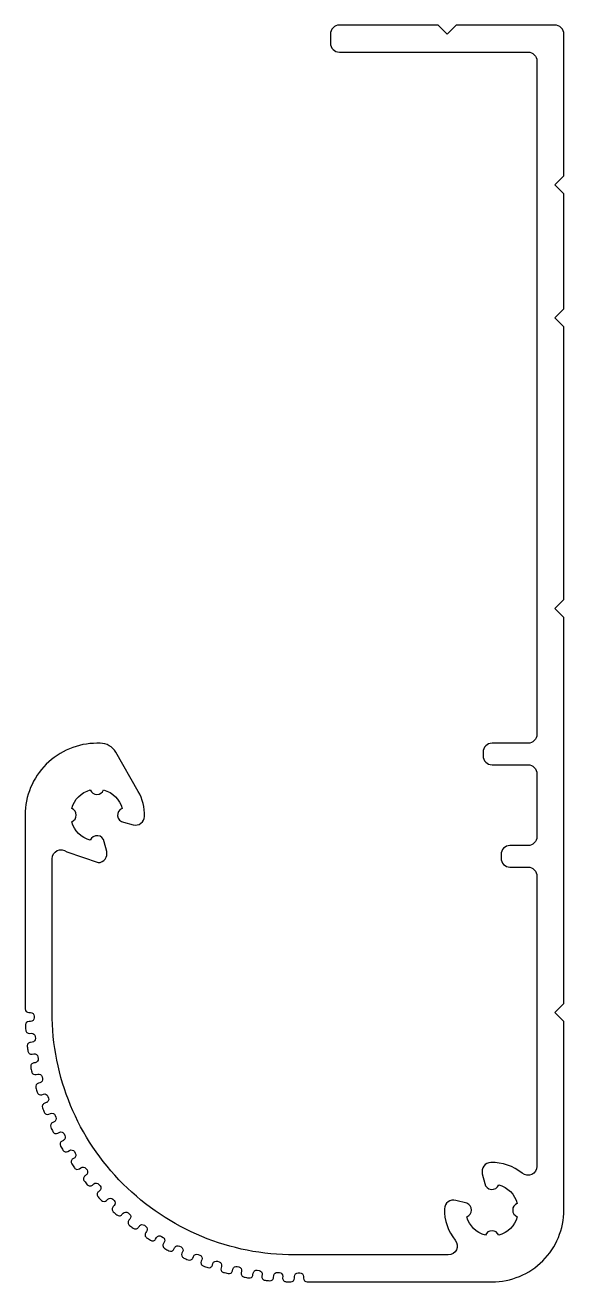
# Model space of a CAD drawing. Extents: x 151.9 to 181.9, y 163 to 233.
import ezdxf

# ---------------------------------------------------------------- set-up
doc = ezdxf.new("R2010")
doc.units = 0
doc.header["$LTSCALE"] = 15
doc.layers.get('0').update_dxf_attribs({"linetype": 'CONTINUOUS'})

msp = doc.modelspace()

# ---------------------------------------------------------------- linework, layer by layer
at = {"color": 0}
msp.add_lwpolyline([(152.886, 173.475, -0.414208), (153.138, 173.346), (153.169, 173.251, -0.414221), (153.041, 172.999), (152.961, 172.973, 0.428142), (152.836, 172.712, 0.004428), (152.932, 172.465, 0.41818), (153.195, 172.354), (153.286, 172.392, -0.414216), (153.547, 172.284), (153.585, 172.191, -0.414215), (153.477, 171.93), (153.4, 171.898, 0.428142), (153.296, 171.628, 0.004428), (153.411, 171.389, 0.418177), (153.681, 171.299), (153.769, 171.344, -0.414217), (154.038, 171.256), (154.083, 171.167, -0.414214), (153.996, 170.898), (153.922, 170.86, 0.428145), (153.839, 170.583, 0.004428), (153.972, 170.353, 0.418176), (154.249, 170.285), (154.333, 170.336, -0.414213), (154.608, 170.27), (154.66, 170.185, -0.414219), (154.594, 169.91), (154.523, 169.867, 0.428146), (154.462, 169.584, 0.004428), (154.613, 169.365, 0.418169), (154.894, 169.319), (154.974, 169.377, -0.414213), (155.254, 169.333), (155.312, 169.252, -0.414215), (155.268, 168.972), (155.201, 168.923, 0.428149), (155.162, 168.636, 0.004428), (155.33, 168.431, 0.418179), (155.614, 168.406), (155.689, 168.47, -0.414215), (155.971, 168.448), (156.036, 168.372, -0.414212), (156.014, 168.09), (155.95, 168.036, 0.428139), (155.934, 167.747, 0.004428), (156.118, 167.555, 0.418187), (156.403, 167.553), (156.472, 167.623, -0.414229), (156.755, 167.623), (156.826, 167.552, -0.414203), (156.826, 167.269), (156.767, 167.21, 0.428136), (156.774, 166.921, 0.004428), (156.972, 166.744, 0.418192), (157.256, 166.764), (157.32, 166.839, -0.414232), (157.602, 166.861), (157.678, 166.796, -0.4142), (157.7, 166.515), (157.646, 166.451, 0.428131), (157.675, 166.163, 0.004428), (157.887, 166.002, 0.418181), (158.168, 166.045), (158.226, 166.125, -0.414232), (158.506, 166.169), (158.587, 166.11, -0.414197), (158.631, 165.831), (158.582, 165.763, 0.428139), (158.634, 165.479, 0.004428), (158.857, 165.335, 0.418173), (159.134, 165.399), (159.186, 165.483, -0.414211), (159.461, 165.549), (159.546, 165.497, -0.414217), (159.612, 165.222), (159.569, 165.151, 0.428146), (159.643, 164.871, 0.004428), (159.877, 164.745, 0.418185), (160.148, 164.832), (160.193, 164.919, -0.414234), (160.462, 165.007), (160.551, 164.961, -0.414203), (160.639, 164.692), (160.601, 164.618, 0.428143), (160.697, 164.345, 0.004428), (160.94, 164.238, 0.418173), (161.204, 164.345), (161.241, 164.436, -0.414224), (161.503, 164.544), (161.595, 164.506, -0.41419), (161.703, 164.245), (161.671, 164.168, 0.428132), (161.788, 163.903, 0.004428), (162.039, 163.815, 0.418175), (162.294, 163.943), (162.324, 164.037, -0.4142), (162.576, 164.165), (162.671, 164.134, -0.414231), (162.8, 163.882), (162.774, 163.803, 0.428146), (162.911, 163.548, 0.004428), (163.168, 163.48, 0.418179), (163.412, 163.627), (163.435, 163.723, -0.41421), (163.676, 163.871), (163.774, 163.848, -0.414221), (163.921, 163.607), (163.902, 163.526, 0.428143), (164.059, 163.282, 0.004428), (164.32, 163.235, 0.418176), (164.552, 163.401), (164.567, 163.498, -0.41422), (164.796, 163.664), (164.895, 163.649, -0.414205), (165.061, 163.42), (165.048, 163.338, 0.42814), (165.224, 163.107, 0.004428), (165.488, 163.081, 0.418175), (165.706, 163.264), (165.713, 163.363, -0.41421), (165.928, 163.546), (166.028, 163.538, -0.414216), (166.212, 163.323), (166.205, 163.24, 0.428141), (166.398, 163.025, 0.004428), (166.664, 163.019, 0.418177), (166.867, 163.219), (166.867, 163.317, -0.414214), (167.067, 163.517), (167.167, 163.517, -0.414214), (167.367, 163.317), (167.367, 163.217, 0.414214), (167.567, 163.017), (177.867, 163.017, 0.414214), (181.867, 167.017), (181.867, 177.517), (181.367, 178.017), (181.867, 178.517), (181.867, 200.017), (181.367, 200.517), (181.867, 201.017), (181.867, 216.217), (181.367, 216.717), (181.867, 217.217), (181.867, 223.617), (181.367, 224.117), (181.867, 224.617), (181.867, 232.517, 0.414214), (181.367, 233.017), (175.867, 233.017), (175.367, 232.517), (174.867, 233.017), (169.367, 233.017, 0.414214), (168.867, 232.517), (168.867, 232.017, 0.414214), (169.367, 231.517), (179.867, 231.517, -0.414214), (180.367, 231.017), (180.367, 193.518, -0.414988), (179.866, 193.017), (177.867, 193.017, 0.414214), (177.367, 192.517), (177.367, 192.317, 0.414214), (177.867, 191.817), (179.866, 191.817, -0.414956), (180.367, 191.317), (180.367, 187.818, -0.415093), (179.866, 187.317), (178.867, 187.317, 0.414214), (178.367, 186.817), (178.367, 186.617, 0.414214), (178.867, 186.117), (179.867, 186.117, -0.414214), (180.367, 185.617), (180.367, 169.451, -0.633746), (179.549, 169.065, 0.180678), (177.795, 169.666, 0.484753), (177.326, 169.037), (177.469, 168.5, 0.768416), (178.238, 168.419, -0.269414), (179.268, 167.389, 0.677365), (179.268, 166.646, -0.269414), (178.238, 165.616, 0.677365), (177.495, 165.616, -0.269414), (176.465, 166.646, 0.686975), (176.466, 167.393), (175.848, 167.558, 0.485371), (175.218, 167.089, 0.180678), (175.819, 165.335, -0.633482), (175.433, 164.517), (166.875, 164.517, -0.4144), (153.367, 178.017), (153.367, 186.583, -0.633692), (154.184, 186.97), (155.939, 186.368, 0.484754), (156.408, 186.997), (156.264, 187.534, 0.768411), (155.495, 187.616, -0.269435), (154.465, 188.646, 0.677103), (154.465, 189.389, -0.269435), (155.495, 190.419, 0.677103), (156.238, 190.419, -0.269414), (157.268, 189.389, 0.768417), (157.349, 188.62), (157.887, 188.476, 0.484751), (158.516, 188.945, 0.137812), (158.166, 190.336), (156.916, 192.515, 0.268724), (156.048, 193.017), (155.867, 193.017, 0.414214), (151.867, 189.017), (151.867, 178.217, 0.414214), (152.067, 178.017), (152.167, 178.017, -0.414214), (152.367, 177.817), (152.367, 177.717, -0.414214), (152.167, 177.517), (152.083, 177.517, 0.428141), (151.884, 177.308, 0.004428), (151.898, 177.043, 0.41817), (152.114, 176.856), (152.212, 176.864, -0.414208), (152.427, 176.68), (152.435, 176.58, -0.414215), (152.251, 176.365), (152.168, 176.359, 0.428144), (151.985, 176.134, 0.004428), (152.021, 175.871, 0.418171), (152.25, 175.702), (152.348, 175.718, -0.41421), (152.577, 175.551), (152.592, 175.453, -0.414207), (152.426, 175.224), (152.344, 175.211, 0.428137), (152.179, 174.973, 0.004428), (152.235, 174.713, 0.418178), (152.477, 174.563), (152.573, 174.586, -0.414215), (152.814, 174.438), (152.837, 174.341, -0.414209), (152.69, 174.099), (152.609, 174.08, 0.428137), (152.463, 173.83, 0.004428), (152.54, 173.575, 0.418178), (152.792, 173.444)], format="xyb", close=True, dxfattribs=at)

doc.saveas('drawing.dxf')
